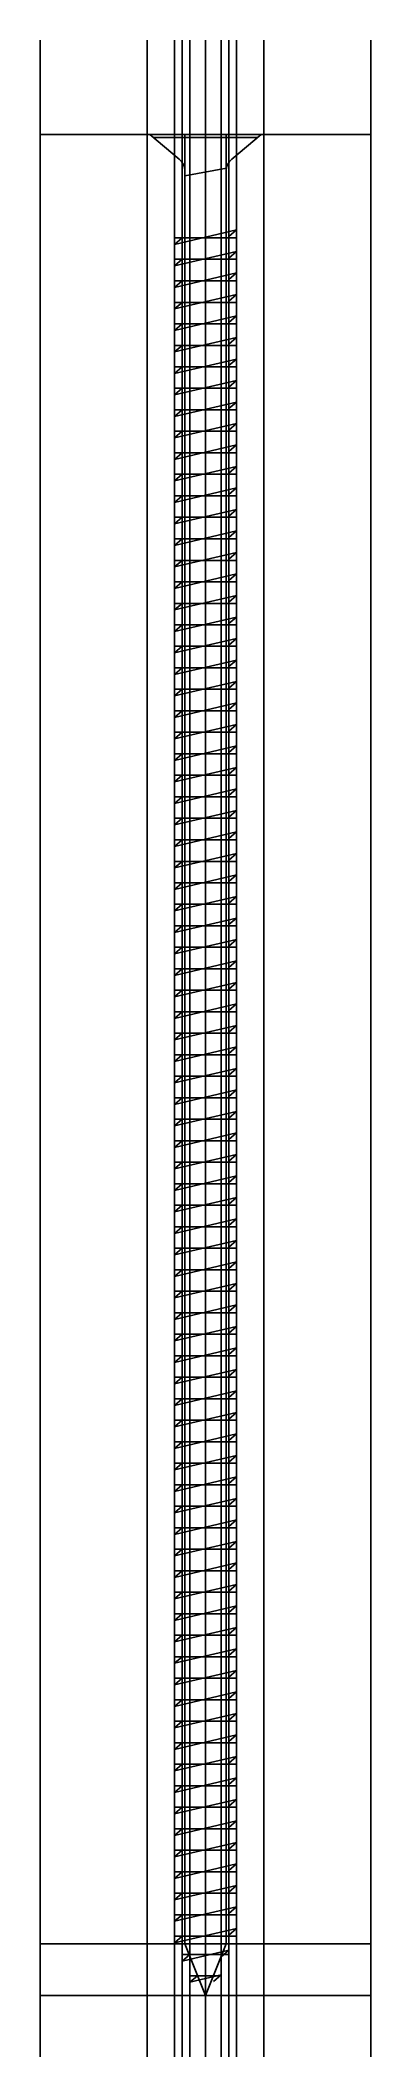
# Model space of a CAD drawing. Extents: x -16 to 16, y -186 to 9.
import ezdxf

# ---------------------------------------------------------------- set-up
doc = ezdxf.new("R2010")
doc.units = 0
doc.linetypes.add('CENTER', pattern=[28.575, 12.7, -6.35, 3.175, -6.35])
doc.layers.get('0').update_dxf_attribs({"linetype": 'CONTINUOUS'})

msp = doc.modelspace()

# ---------------------------------------------------------------- linework, layer by layer
at = {"linetype": 'CONTINUOUS'}
for p, q in [((-16, 9.1), (-16, -185.9)), ((-5.65, 9.1), (-5.65, -185.9)), ((-3, 9.1), (-3, -185.9)), ((-2.26, -185.9), (-2.26, 9.1)), ((-1.52, -185.9), (-1.52, 9.1)), ((0, -185.9), (0, 9.1)), ((1.52, 9.1), (1.52, -185.9)), ((2.26, 9.1), (2.26, -185.9)), ((3, -185.9), (3, 9.1)), ((5.65, 9.1), (5.65, -185.9)), ((16, 9.1), (16, -185.9)), ((-16, 0), (16, 0)), ((-5.4, 0), (5.4, 0)), ((-2.54, -2.4), (-5.4, 0)), ((-2, -3.55), (-2, 0)), ((2, -3.55), (2, 0)), ((5.4, 0), (2.54, -2.4)), ((-5.04, -0.3), (5.04, -0.3)), ((-2, -4), (2.03, -3.26)), ((-2, -3.55), (-2, -175)), ((2, -175), (2, -3.55)), ((-3, -8.91), (-3, -10.99)), ((3, -9.24), (-3, -10.64)), ((0, -10.99), (0, -8.91)), ((2.25, -9.88), (3, -9.24)), ((3, -8.91), (3, -10.99)), ((-3, -10), (3, -10)), ((-3, -10.64), (-2.25, -10)), ((-3, -10.99), (-3, -13.07)), ((3, -11.32), (-3, -12.72)), ((0, -13.07), (0, -10.99)), ((2.25, -11.96), (3, -11.32)), ((3, -10.99), (3, -13.07)), ((-3, -12.08), (3, -12.08)), ((-3, -12.72), (-2.25, -12.08)), ((-3, -13.06), (-3, -15.15)), ((3, -13.4), (-3, -14.8)), ((0, -15.15), (0, -13.06)), ((2.25, -14.04), (3, -13.4)), ((3, -13.06), (3, -15.15)), ((-3, -14.16), (3, -14.16)), ((-3, -14.8), (-2.25, -14.16)), ((-3, -15.14), (-3, -17.22)), ((3, -15.48), (-3, -16.88)), ((0, -17.22), (0, -15.14)), ((2.25, -16.12), (3, -15.48)), ((3, -15.14), (3, -17.22)), ((-3, -16.24), (3, -16.24)), ((-3, -16.88), (-2.25, -16.24)), ((-3, -17.22), (-3, -19.3)), ((0, -19.3), (0, -17.22)), ((3, -17.22), (3, -19.3)), ((3, -17.56), (-3, -18.96)), ((-3, -18.32), (3, -18.32)), ((-3, -18.96), (-2.25, -18.32)), ((-3, -19.3), (-3, -21.38)), ((0, -21.38), (0, -19.3)), ((2.25, -18.2), (3, -17.56)), ((3, -19.3), (3, -21.38)), ((3, -19.64), (-3, -21.04)), ((-3, -20.4), (3, -20.4)), ((-3, -21.04), (-2.25, -20.4)), ((-3, -21.38), (-3, -23.46)), ((0, -23.46), (0, -21.38)), ((2.25, -20.28), (3, -19.64)), ((3, -21.38), (3, -23.46)), ((3, -21.72), (-3, -23.11)), ((-3, -22.47), (3, -22.47)), ((-3, -23.11), (-2.25, -22.47)), ((2.25, -22.36), (3, -21.72)), ((-3, -23.46), (-3, -25.54)), ((3, -23.8), (-3, -25.19)), ((-3, -24.55), (3, -24.55)), ((-3, -25.19), (-2.25, -24.55)), ((0, -25.54), (0, -23.46)), ((2.25, -24.44), (3, -23.8)), ((3, -23.46), (3, -25.54)), ((-3, -25.54), (-3, -27.62)), ((3, -25.88), (-3, -27.27)), ((-3, -26.63), (3, -26.63)), ((-3, -27.27), (-2.25, -26.63)), ((0, -27.62), (0, -25.54)), ((2.25, -26.52), (3, -25.88)), ((3, -25.54), (3, -27.62)), ((-3, -27.62), (-3, -29.7)), ((3, -27.96), (-3, -29.35)), ((-3, -28.71), (3, -28.71)), ((-3, -29.35), (-2.25, -28.71)), ((0, -29.7), (0, -27.62)), ((2.25, -28.6), (3, -27.96)), ((3, -27.62), (3, -29.7)), ((-3, -29.7), (-3, -31.78)), ((3, -30.03), (-3, -31.43)), ((-3, -30.79), (3, -30.79)), ((-3, -31.43), (-2.25, -30.79)), ((0, -31.78), (0, -29.7)), ((2.25, -30.67), (3, -30.03)), ((3, -29.7), (3, -31.78)), ((-3, -31.78), (-3, -33.86)), ((3, -32.11), (-3, -33.51)), ((-3, -32.87), (3, -32.87)), ((-3, -33.51), (-2.25, -32.87)), ((0, -33.86), (0, -31.78)), ((2.25, -32.75), (3, -32.11)), ((3, -31.78), (3, -33.86)), ((-3, -33.86), (-3, -35.94)), ((3, -34.19), (-3, -35.59)), ((-3, -34.95), (3, -34.95)), ((-3, -35.59), (-2.25, -34.95)), ((0, -35.94), (0, -33.86)), ((2.25, -34.83), (3, -34.19)), ((3, -33.86), (3, -35.94)), ((-3, -35.94), (-3, -38.02)), ((3, -36.27), (-3, -37.67)), ((-3, -37.03), (3, -37.03)), ((-3, -37.67), (-2.25, -37.03)), ((0, -38.02), (0, -35.94)), ((2.25, -36.91), (3, -36.27)), ((3, -35.94), (3, -38.02)), ((-3, -38.01), (-3, -40.1)), ((3, -38.35), (-3, -39.75)), ((0, -40.1), (0, -38.01)), ((2.25, -38.99), (3, -38.35)), ((3, -38.01), (3, -40.1)), ((-3, -39.11), (3, -39.11)), ((-3, -39.75), (-2.25, -39.11)), ((-3, -40.09), (-3, -42.17)), ((3, -40.43), (-3, -41.83)), ((0, -42.17), (0, -40.09)), ((2.25, -41.07), (3, -40.43)), ((3, -40.09), (3, -42.17)), ((-3, -41.19), (3, -41.19)), ((-3, -41.83), (-2.25, -41.19)), ((-3, -42.17), (-3, -44.25)), ((3, -42.51), (-3, -43.91)), ((0, -44.25), (0, -42.17)), ((2.25, -43.15), (3, -42.51)), ((3, -42.17), (3, -44.25)), ((-3, -43.27), (3, -43.27)), ((-3, -43.91), (-2.25, -43.27)), ((-3, -44.25), (-3, -46.33)), ((3, -44.59), (-3, -45.99)), ((0, -46.33), (0, -44.25)), ((2.25, -45.23), (3, -44.59)), ((3, -44.25), (3, -46.33)), ((-3, -45.35), (3, -45.35)), ((-3, -45.99), (-2.25, -45.35)), ((-3, -46.33), (-3, -48.41)), ((3, -46.67), (-3, -48.06)), ((0, -48.41), (0, -46.33)), ((2.25, -47.31), (3, -46.67)), ((3, -46.33), (3, -48.41)), ((-3, -47.42), (3, -47.42)), ((-3, -48.06), (-2.25, -47.42)), ((-3, -48.41), (-3, -50.49)), ((3, -48.75), (-3, -50.14)), ((0, -50.49), (0, -48.41)), ((2.25, -49.39), (3, -48.75)), ((3, -48.41), (3, -50.49)), ((-3, -49.5), (3, -49.5)), ((-3, -50.14), (-2.25, -49.5)), ((-3, -50.49), (-3, -52.57)), ((0, -52.57), (0, -50.49)), ((3, -50.49), (3, -52.57)), ((3, -50.83), (-3, -52.22)), ((-3, -51.58), (3, -51.58)), ((-3, -52.22), (-2.25, -51.58)), ((-3, -52.57), (-3, -54.65)), ((0, -54.65), (0, -52.57)), ((2.25, -51.47), (3, -50.83)), ((3, -52.57), (3, -54.65)), ((3, -52.91), (-3, -54.3)), ((-3, -53.66), (3, -53.66)), ((-3, -54.3), (-2.25, -53.66)), ((2.25, -53.55), (3, -52.91)), ((-3, -54.65), (-3, -56.73)), ((3, -54.98), (-3, -56.38)), ((-3, -55.74), (3, -55.74)), ((-3, -56.38), (-2.25, -55.74)), ((0, -56.73), (0, -54.65)), ((2.25, -55.62), (3, -54.98)), ((3, -54.65), (3, -56.73)), ((-3, -56.73), (-3, -58.81)), ((3, -57.06), (-3, -58.46)), ((-3, -57.82), (3, -57.82)), ((-3, -58.46), (-2.25, -57.82)), ((0, -58.81), (0, -56.73)), ((2.25, -57.7), (3, -57.06)), ((3, -56.73), (3, -58.81)), ((-3, -58.81), (-3, -60.89)), ((3, -59.14), (-3, -60.54)), ((-3, -59.9), (3, -59.9)), ((-3, -60.54), (-2.25, -59.9)), ((0, -60.89), (0, -58.81)), ((2.25, -59.78), (3, -59.14)), ((3, -58.81), (3, -60.89)), ((-3, -60.89), (-3, -62.97)), ((3, -61.22), (-3, -62.62)), ((-3, -61.98), (3, -61.98)), ((-3, -62.62), (-2.25, -61.98)), ((0, -62.97), (0, -60.89)), ((2.25, -61.86), (3, -61.22)), ((3, -60.89), (3, -62.97)), ((-3, -62.96), (-3, -65.05)), ((3, -63.3), (-3, -64.7)), ((-3, -64.06), (3, -64.06)), ((-3, -64.7), (-2.25, -64.06)), ((0, -65.05), (0, -62.96)), ((2.25, -63.94), (3, -63.3)), ((3, -62.96), (3, -65.05)), ((-3, -65.04), (-3, -67.12)), ((3, -65.38), (-3, -66.78)), ((-3, -66.14), (3, -66.14)), ((-3, -66.78), (-2.25, -66.14)), ((0, -67.12), (0, -65.04)), ((2.25, -66.02), (3, -65.38)), ((3, -65.04), (3, -67.12)), ((-3, -67.12), (-3, -69.2)), ((3, -67.46), (-3, -68.86)), ((-3, -68.22), (3, -68.22)), ((-3, -68.86), (-2.25, -68.22)), ((0, -69.2), (0, -67.12)), ((2.25, -68.1), (3, -67.46)), ((3, -67.12), (3, -69.2)), ((-3, -69.2), (-3, -71.28)), ((3, -69.54), (-3, -70.94)), ((0, -71.28), (0, -69.2)), ((2.25, -70.18), (3, -69.54)), ((3, -69.2), (3, -71.28)), ((-3, -70.3), (3, -70.3)), ((-3, -70.94), (-2.25, -70.3)), ((-3, -71.28), (-3, -73.36)), ((3, -71.62), (-3, -73.01)), ((0, -73.36), (0, -71.28)), ((2.25, -72.26), (3, -71.62)), ((3, -71.28), (3, -73.36)), ((-3, -72.37), (3, -72.37)), ((-3, -73.01), (-2.25, -72.37)), ((-3, -73.36), (-3, -75.44)), ((3, -73.7), (-3, -75.09)), ((0, -75.44), (0, -73.36)), ((2.25, -74.34), (3, -73.7)), ((3, -73.36), (3, -75.44)), ((-3, -74.45), (3, -74.45)), ((-3, -75.09), (-2.25, -74.45)), ((-3, -75.44), (-3, -77.52)), ((3, -75.78), (-3, -77.17)), ((0, -77.52), (0, -75.44)), ((2.25, -76.42), (3, -75.78)), ((3, -75.44), (3, -77.52)), ((-3, -76.53), (3, -76.53)), ((-3, -77.17), (-2.25, -76.53)), ((-3, -77.52), (-3, -79.6)), ((3, -77.86), (-3, -79.25)), ((0, -79.6), (0, -77.52)), ((2.25, -78.5), (3, -77.86)), ((3, -77.52), (3, -79.6)), ((-3, -78.61), (3, -78.61)), ((-3, -79.25), (-2.25, -78.61)), ((-3, -79.6), (-3, -81.68)), ((3, -79.93), (-3, -81.33)), ((0, -81.68), (0, -79.6)), ((2.25, -80.57), (3, -79.93)), ((3, -79.6), (3, -81.68)), ((-3, -80.69), (3, -80.69)), ((-3, -81.33), (-2.25, -80.69)), ((-3, -81.68), (-3, -83.76)), ((0, -83.76), (0, -81.68)), ((3, -81.68), (3, -83.76)), ((3, -82.01), (-3, -83.41)), ((-3, -82.77), (3, -82.77)), ((-3, -83.41), (-2.25, -82.77)), ((-3, -83.76), (-3, -85.84)), ((0, -85.84), (0, -83.76)), ((2.25, -82.65), (3, -82.01)), ((3, -83.76), (3, -85.84)), ((3, -84.09), (-3, -85.49)), ((-3, -84.85), (3, -84.85)), ((-3, -85.49), (-2.25, -84.85)), ((2.25, -84.73), (3, -84.09)), ((-3, -85.84), (-3, -87.92)), ((3, -86.17), (-3, -87.57)), ((-3, -86.93), (3, -86.93)), ((-3, -87.57), (-2.25, -86.93)), ((0, -87.92), (0, -85.84)), ((2.25, -86.81), (3, -86.17)), ((3, -85.84), (3, -87.92)), ((-3, -87.91), (-3, -89.99)), ((3, -88.25), (-3, -89.65)), ((-3, -89.01), (3, -89.01)), ((-3, -89.65), (-2.25, -89.01)), ((0, -89.99), (0, -87.91)), ((2.25, -88.89), (3, -88.25)), ((3, -87.91), (3, -89.99)), ((-3, -89.99), (-3, -92.07)), ((3, -90.33), (-3, -91.73)), ((-3, -91.09), (3, -91.09)), ((-3, -91.73), (-2.25, -91.09)), ((0, -92.07), (0, -89.99)), ((2.25, -90.97), (3, -90.33)), ((3, -89.99), (3, -92.07)), ((-3, -92.07), (-3, -94.15)), ((3, -92.41), (-3, -93.81)), ((-3, -93.17), (3, -93.17)), ((-3, -93.81), (-2.25, -93.17)), ((0, -94.15), (0, -92.07)), ((2.25, -93.05), (3, -92.41)), ((3, -92.07), (3, -94.15)), ((-3, -94.15), (-3, -96.23)), ((3, -94.49), (-3, -95.89)), ((-3, -95.25), (3, -95.25)), ((-3, -95.89), (-2.25, -95.25)), ((0, -96.23), (0, -94.15)), ((2.25, -95.13), (3, -94.49)), ((3, -94.15), (3, -96.23)), ((-3, -96.23), (-3, -98.31)), ((3, -96.57), (-3, -97.96)), ((-3, -97.32), (3, -97.32)), ((-3, -97.96), (-2.25, -97.32)), ((0, -98.31), (0, -96.23)), ((2.25, -97.21), (3, -96.57)), ((3, -96.23), (3, -98.31)), ((-3, -98.31), (-3, -100.39)), ((3, -98.65), (-3, -100.04)), ((-3, -99.4), (3, -99.4)), ((-3, -100.04), (-2.25, -99.4)), ((0, -100.39), (0, -98.31)), ((2.25, -99.29), (3, -98.65)), ((3, -98.31), (3, -100.39)), ((-3, -100.39), (-3, -102.47)), ((3, -100.73), (-3, -102.12)), ((0, -102.47), (0, -100.39)), ((2.25, -101.37), (3, -100.73)), ((3, -100.39), (3, -102.47)), ((-3, -101.48), (3, -101.48)), ((-3, -102.12), (-2.25, -101.48)), ((-3, -102.47), (-3, -104.55)), ((3, -102.81), (-3, -104.2)), ((0, -104.55), (0, -102.47)), ((2.25, -103.45), (3, -102.81)), ((3, -102.47), (3, -104.55)), ((-3, -103.56), (3, -103.56)), ((-3, -104.2), (-2.25, -103.56)), ((-3, -104.55), (-3, -106.63)), ((3, -104.88), (-3, -106.28)), ((0, -106.63), (0, -104.55)), ((2.25, -105.52), (3, -104.88)), ((3, -104.55), (3, -106.63)), ((-3, -105.64), (3, -105.64)), ((-3, -106.28), (-2.25, -105.64)), ((-3, -106.63), (-3, -108.71)), ((3, -106.96), (-3, -108.36)), ((0, -108.71), (0, -106.63)), ((2.25, -107.6), (3, -106.96)), ((3, -106.63), (3, -108.71)), ((-3, -107.72), (3, -107.72)), ((-3, -108.36), (-2.25, -107.72)), ((-3, -108.71), (-3, -110.79)), ((3, -109.04), (-3, -110.44)), ((0, -110.79), (0, -108.71)), ((2.25, -109.68), (3, -109.04)), ((3, -108.71), (3, -110.79)), ((-3, -109.8), (3, -109.8)), ((-3, -110.44), (-2.25, -109.8)), ((-3, -110.79), (-3, -112.87)), ((3, -111.12), (-3, -112.52)), ((0, -112.87), (0, -110.79)), ((2.25, -111.76), (3, -111.12)), ((3, -110.79), (3, -112.87)), ((-3, -111.88), (3, -111.88)), ((-3, -112.52), (-2.25, -111.88)), ((-3, -112.86), (-3, -114.94)), ((0, -114.94), (0, -112.86)), ((3, -112.86), (3, -114.94)), ((3, -113.2), (-3, -114.6)), ((-3, -113.96), (3, -113.96)), ((-3, -114.6), (-2.25, -113.96)), ((-3, -114.94), (-3, -117.02)), ((0, -117.02), (0, -114.94)), ((2.25, -113.84), (3, -113.2)), ((3, -114.94), (3, -117.02)), ((3, -115.28), (-3, -116.68)), ((-3, -116.04), (3, -116.04)), ((-3, -116.68), (-2.25, -116.04)), ((2.25, -115.92), (3, -115.28)), ((-3, -117.02), (-3, -119.1)), ((3, -117.36), (-3, -118.76)), ((-3, -118.12), (3, -118.12)), ((-3, -118.76), (-2.25, -118.12)), ((0, -119.1), (0, -117.02)), ((2.25, -118), (3, -117.36)), ((3, -117.02), (3, -119.1)), ((-3, -119.1), (-3, -121.18)), ((3, -119.44), (-3, -120.84)), ((-3, -120.2), (3, -120.2)), ((-3, -120.84), (-2.25, -120.2)), ((0, -121.18), (0, -119.1)), ((2.25, -120.08), (3, -119.44)), ((3, -119.1), (3, -121.18)), ((-3, -121.18), (-3, -123.26)), ((3, -121.52), (-3, -122.91)), ((-3, -122.27), (3, -122.27)), ((-3, -122.91), (-2.25, -122.27)), ((0, -123.26), (0, -121.18)), ((2.25, -122.16), (3, -121.52)), ((3, -121.18), (3, -123.26)), ((-3, -123.26), (-3, -125.34)), ((3, -123.6), (-3, -124.99)), ((-3, -124.35), (3, -124.35)), ((-3, -124.99), (-2.25, -124.35)), ((0, -125.34), (0, -123.26)), ((2.25, -124.24), (3, -123.6)), ((3, -123.26), (3, -125.34)), ((-3, -125.34), (-3, -127.42)), ((3, -125.68), (-3, -127.07)), ((-3, -126.43), (3, -126.43)), ((-3, -127.07), (-2.25, -126.43)), ((0, -127.42), (0, -125.34)), ((2.25, -126.32), (3, -125.68)), ((3, -125.34), (3, -127.42)), ((-3, -127.42), (-3, -129.5)), ((3, -127.76), (-3, -129.15)), ((-3, -128.51), (3, -128.51)), ((-3, -129.15), (-2.25, -128.51)), ((0, -129.5), (0, -127.42)), ((2.25, -128.4), (3, -127.76)), ((3, -127.42), (3, -129.5)), ((-3, -129.5), (-3, -131.58)), ((3, -129.83), (-3, -131.23)), ((-3, -130.59), (3, -130.59)), ((-3, -131.23), (-2.25, -130.59)), ((0, -131.58), (0, -129.5)), ((2.25, -130.47), (3, -129.83)), ((3, -129.5), (3, -131.58)), ((-3, -131.58), (-3, -133.66)), ((3, -131.91), (-3, -133.31)), ((0, -133.66), (0, -131.58)), ((2.25, -132.55), (3, -131.91)), ((3, -131.58), (3, -133.66)), ((-3, -132.67), (3, -132.67)), ((-3, -133.31), (-2.25, -132.67)), ((-3, -133.66), (-3, -135.74)), ((3, -133.99), (-3, -135.39)), ((0, -135.74), (0, -133.66)), ((2.25, -134.63), (3, -133.99)), ((3, -133.66), (3, -135.74)), ((-3, -134.75), (3, -134.75)), ((-3, -135.39), (-2.25, -134.75)), ((-3, -135.74), (-3, -137.82)), ((3, -136.07), (-3, -137.47)), ((0, -137.82), (0, -135.74)), ((2.25, -136.71), (3, -136.07)), ((3, -135.74), (3, -137.82)), ((-3, -136.83), (3, -136.83)), ((-3, -137.47), (-2.25, -136.83)), ((-3, -137.81), (-3, -139.89)), ((3, -138.15), (-3, -139.55)), ((0, -139.89), (0, -137.81)), ((2.25, -138.79), (3, -138.15)), ((3, -137.81), (3, -139.89)), ((-3, -138.91), (3, -138.91)), ((-3, -139.55), (-2.25, -138.91)), ((-3, -139.89), (-3, -141.97)), ((3, -140.23), (-3, -141.63)), ((0, -141.97), (0, -139.89)), ((2.25, -140.87), (3, -140.23)), ((3, -139.89), (3, -141.97)), ((-3, -140.99), (3, -140.99)), ((-3, -141.63), (-2.25, -140.99)), ((-3, -141.97), (-3, -144.05)), ((3, -142.31), (-3, -143.71)), ((0, -144.05), (0, -141.97)), ((2.25, -142.95), (3, -142.31)), ((3, -141.97), (3, -144.05)), ((-3, -143.07), (3, -143.07)), ((-3, -143.71), (-2.25, -143.07)), ((-3, -144.05), (-3, -146.13)), ((0, -146.13), (0, -144.05)), ((3, -144.05), (3, -146.13)), ((3, -144.39), (-3, -145.79)), ((-3, -145.15), (3, -145.15)), ((-3, -145.79), (-2.25, -145.15)), ((-3, -146.13), (-3, -148.21)), ((0, -148.21), (0, -146.13)), ((2.25, -145.03), (3, -144.39)), ((3, -146.13), (3, -148.21)), ((3, -146.47), (-3, -147.86)), ((-3, -147.22), (3, -147.22)), ((-3, -147.86), (-2.25, -147.22)), ((2.25, -147.11), (3, -146.47)), ((-3, -148.21), (-3, -150.29)), ((3, -148.55), (-3, -149.94)), ((-3, -149.3), (3, -149.3)), ((-3, -149.94), (-2.25, -149.3)), ((0, -150.29), (0, -148.21)), ((2.25, -149.19), (3, -148.55)), ((3, -148.21), (3, -150.29)), ((-3, -150.29), (-3, -152.37)), ((3, -150.63), (-3, -152.02)), ((-3, -151.38), (3, -151.38)), ((-3, -152.02), (-2.25, -151.38)), ((0, -152.37), (0, -150.29)), ((2.25, -151.27), (3, -150.63)), ((3, -150.29), (3, -152.37)), ((-3, -152.37), (-3, -154.45)), ((3, -152.71), (-3, -154.1)), ((-3, -153.46), (3, -153.46)), ((-3, -154.1), (-2.25, -153.46)), ((0, -154.45), (0, -152.37)), ((2.25, -153.35), (3, -152.71)), ((3, -152.37), (3, -154.45)), ((-3, -154.45), (-3, -156.53)), ((3, -154.78), (-3, -156.18)), ((-3, -155.54), (3, -155.54)), ((-3, -156.18), (-2.25, -155.54)), ((0, -156.53), (0, -154.45)), ((2.25, -155.42), (3, -154.78)), ((3, -154.45), (3, -156.53)), ((-3, -156.53), (-3, -158.61)), ((3, -156.86), (-3, -158.26)), ((-3, -157.62), (3, -157.62)), ((-3, -158.26), (-2.25, -157.62)), ((0, -158.61), (0, -156.53)), ((2.25, -157.5), (3, -156.86)), ((3, -156.53), (3, -158.61)), ((-3, -158.61), (-3, -160.69)), ((3, -158.94), (-3, -160.34)), ((-3, -159.7), (3, -159.7)), ((-3, -160.34), (-2.25, -159.7)), ((0, -160.69), (0, -158.61)), ((2.25, -159.58), (3, -158.94)), ((3, -158.61), (3, -160.69)), ((-3, -160.69), (-3, -162.77)), ((3, -161.02), (-3, -162.42)), ((-3, -161.78), (3, -161.78)), ((-3, -162.42), (-2.25, -161.78)), ((0, -162.77), (0, -160.69)), ((2.25, -161.66), (3, -161.02)), ((3, -160.69), (3, -162.77)), ((-3, -162.76), (-3, -164.84)), ((3, -163.1), (-3, -164.5)), ((0, -164.84), (0, -162.76)), ((2.25, -163.74), (3, -163.1)), ((3, -162.76), (3, -164.84)), ((-3, -163.86), (3, -163.86)), ((-3, -164.5), (-2.25, -163.86)), ((-3, -164.84), (-3, -166.92)), ((3, -165.18), (-3, -166.58)), ((0, -166.92), (0, -164.84)), ((2.25, -165.82), (3, -165.18)), ((3, -164.84), (3, -166.92)), ((-3, -165.94), (3, -165.94)), ((-3, -166.58), (-2.25, -165.94)), ((-3, -166.92), (-3, -169)), ((3, -167.26), (-3, -168.66)), ((0, -169), (0, -166.92)), ((2.25, -167.9), (3, -167.26)), ((3, -166.92), (3, -169)), ((-3, -168.02), (3, -168.02)), ((-3, -168.66), (-2.25, -168.02)), ((-3, -169), (-3, -171.08)), ((3, -169.34), (-3, -170.74)), ((0, -171.08), (0, -169)), ((2.25, -169.98), (3, -169.34)), ((3, -169), (3, -171.08)), ((-3, -170.1), (3, -170.1)), ((-3, -170.74), (-2.25, -170.1)), ((-3, -171.08), (-3, -173.16)), ((3, -171.42), (-3, -172.81)), ((0, -173.16), (0, -171.08)), ((2.25, -172.06), (3, -171.42)), ((3, -171.08), (3, -173.16)), ((-3, -172.17), (3, -172.17)), ((-3, -172.81), (-2.25, -172.17)), ((-3, -173.16), (-3, -175.24)), ((3, -173.5), (-3, -174.89)), ((0, -175.24), (0, -173.16)), ((2.25, -174.14), (3, -173.5)), ((3, -173.16), (3, -175.24)), ((-16, -175), (16, -175)), ((-3, -174.25), (3, -174.25)), ((-3, -174.89), (-2.25, -174.25)), ((-2.26, -175.36), (-2.26, -176.92)), ((-2, -175), (0, -180)), ((0, -180), (2, -175)), ((0, -176.92), (0, -175.36)), ((2.26, -175.36), (2.26, -176.92)), ((2.26, -175.61), (-2.26, -176.66)), ((-2.26, -176.02), (2.26, -176.02)), ((-2.26, -176.66), (-1.51, -176.02)), ((1.51, -176.25), (2.26, -175.61)), ((-1.52, -177.84), (-1.52, -178.9)), ((1.52, -178), (-1.52, -178.71)), ((-1.52, -178.07), (1.52, -178.07)), ((-1.52, -178.71), (-0.77, -178.07)), ((0, -178.9), (0, -177.84)), ((0.77, -178.64), (1.52, -178)), ((1.52, -177.84), (1.52, -178.9)), ((-16, -180), (16, -180))]:
    msp.add_line(p, q, dxfattribs=at)
at = {"linetype": 'CENTER'}
msp.add_line((0, 9.1), (0, -185.9), dxfattribs=at)
at = {"linetype": 'CONTINUOUS'}
for centre, start, end in [((-3.5, -3.55), 0.0979, 50.2083), ((3.5, -3.55), 129.7917, 179.9021)]:
    msp.add_arc(centre, 1.5, start, end, dxfattribs=at)

doc.saveas('drawing.dxf')
